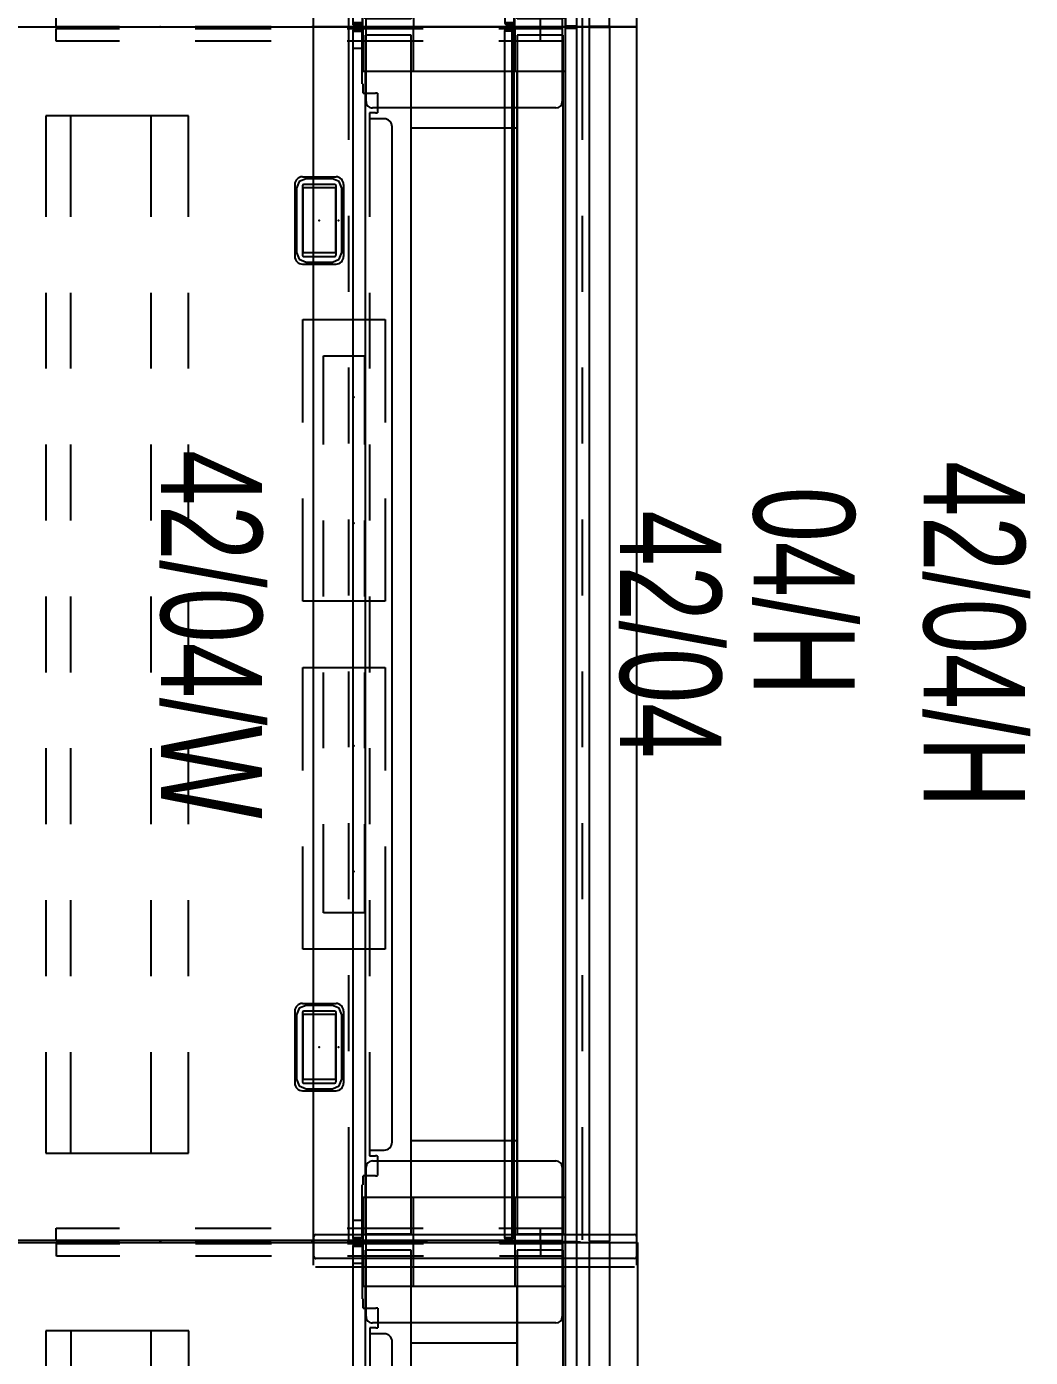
# Model space of a CAD drawing. Header units: inches. Extents: x 0 to 501, y -3 to 400.
# Drawn here: x 334.5 to 374.2, y 287.3 to 339.8 of the extents above; entities that cross this region are included whole.
import ezdxf
from ezdxf.enums import TextEntityAlignment as Align

# ---------------------------------------------------------------- set-up
doc = ezdxf.new("R2010")
doc.units = ezdxf.units.IN
doc.header["$MEASUREMENT"] = 0
for name, color, linetype in [('A-FURN-P-ELEC', 5, 'Continuous'), ('A-FURN-P-ELEC-PROD_NO-T', 5, 'Continuous'), ('A-FURN-P-FRAME', 7, 'Continuous'), ('A-FURN-P-FRAME-HWP-T', 7, 'Continuous'), ('A-FURN-P-FRAME-PROD_NO-T', 7, 'Continuous'), ('A-FURN-P-FRAME-T', 7, 'Continuous'), ('A-FURN-P-PANEL', 3, 'Continuous'), ('A-FURN-P-PANEL-PROD_NO-T', 3, 'Continuous'), ('A-FURN-P-TILE', 3, 'Continuous'), ('A-FURN-P-TILE-ELEC', 3, 'Continuous'), ('A-FURN-P-TILE-HWP-T', 3, 'Continuous'), ('A-FURN-P-TILE-PROD_NO-T', 3, 'Continuous'), ('A-FURN-P-WKSURF', 1, 'Continuous'), ('A-FURN-P-WKSURF-ELEC', 1, 'Continuous'), ('A-FURN-P-WKSURF-PROD_NO-T', 1, 'Continuous'), ('A-FURN-P-WKSURF-SS-T', 1, 'Continuous')]:
    doc.layers.add(name, color=color, linetype=linetype)
doc.styles.get("Standard").update_dxf_attribs({"font": 'arial.ttf'})

# ---------------------------------------------------------------- blocks, each defined once
blk = doc.blocks.new('P_HQ100-3005')
at = {"layer": 'A-FURN-P-FRAME'}
for p, q in [((1.75, 0), (0, 0)), ((0, 0), (0, -2)), ((1.75, -2), (1.75, 0)), ((29.68, -0.09), (0.32, -0.09)), ((0.32, -0.09), (0.32, -1.91)), ((0, -2), (1.75, -2)), ((0.32, -1.91), (29.68, -1.91)), ((1.75, -6.09), (1.75, -1.91)), ((1.75, -1.91), (4, -1.91)), ((28.25, -1.91), (1.76, -1.91)), ((4, -1.91), (4, -6.09)), ((1.75, -6), (0, -6)), ((0, -6), (0, -8)), ((29.68, -6.09), (0.32, -6.09)), ((0.32, -6.09), (0.32, -7.91)), ((1.75, -8), (1.75, -6)), ((4, -6.09), (1.75, -6.09)), ((0, -8), (1.75, -8)), ((0.32, -7.91), (29.68, -7.91))]:
    blk.add_line(p, q, dxfattribs=at)
for p in [(0, 0), (0, -8)]:
    blk.add_point(p, dxfattribs=at)
at = {"layer": 'A-FURN-P-FRAME-HWP-T', "width": 0.7}
blk.add_attdef('CAPTG', text='', height=4, dxfattribs=at).set_placement((30, 2.25), align=Align.CENTER)
at = {"layer": 'A-FURN-P-FRAME-HWP-T', "width": 0.7, "flags": 1}
blk.add_attdef('CAPPN', (0, 0), '', height=0.001, dxfattribs=at)
at = {"layer": 'A-FURN-P-FRAME-HWP-T', "flags": 1}
for tag in ['CAPMG', 'CAPMC', 'CAPQT', 'CAPDH', 'CAPGC']:
    blk.add_attdef(tag, (0, 0), '', height=0.001, dxfattribs=at)
blk = doc.blocks.new('P_HQ100-4204')
at = {"layer": 'A-FURN-P-FRAME'}
for p, q in [((1.75, 0), (0, 0)), ((0, 0), (0, -2)), ((1.75, -2), (1.75, 0)), ((48, 0), (46.25, 0)), ((46.25, 0), (46.25, -2)), ((48, -2), (48, 0)), ((47.68, -0.09), (0.32, -0.09)), ((0.32, -0.09), (0.32, -1.91)), ((47.68, -1.91), (47.68, -0.09)), ((0, -2), (1.75, -2)), ((0.32, -1.91), (47.68, -1.91)), ((1.75, -6.09), (1.75, -1.91)), ((1.75, -1.91), (4, -1.91)), ((46.25, -1.91), (1.76, -1.91)), ((4, -1.91), (4, -6.09)), ((44, -6.09), (44, -1.91)), ((44, -1.91), (46.25, -1.91)), ((46.25, -1.91), (46.25, -6.09)), ((46.25, -2), (48, -2)), ((1.75, -6), (0, -6)), ((0, -6), (0, -8)), ((47.68, -6.09), (0.32, -6.09)), ((0.32, -6.09), (0.32, -7.91)), ((1.75, -8), (1.75, -6)), ((4, -6.09), (1.75, -6.09)), ((46.25, -6.09), (44, -6.09)), ((48, -6), (46.25, -6)), ((46.25, -6), (46.25, -8)), ((47.68, -7.91), (47.68, -6.09)), ((48, -8), (48, -6)), ((0, -8), (1.75, -8)), ((0.32, -7.91), (47.68, -7.91)), ((46.25, -8), (48, -8))]:
    blk.add_line(p, q, dxfattribs=at)
for p in [(0, 0), (48, 0), (0, -8), (48, -8)]:
    blk.add_point(p, dxfattribs=at)
at = {"layer": 'A-FURN-P-FRAME-HWP-T', "width": 0.7}
blk.add_attdef('CAPTG', text='', height=4, dxfattribs=at).set_placement((24, 2.16), align=Align.CENTER)
at = {"layer": 'A-FURN-P-FRAME-HWP-T', "width": 0.7, "flags": 1}
blk.add_attdef('CAPPN', (0, 0), '', height=0.001, dxfattribs=at)
at = {"layer": 'A-FURN-P-FRAME-HWP-T', "flags": 1}
for tag in ['CAPMG', 'CAPMC', 'CAPQT', 'CAPDH', 'CAPGC']:
    blk.add_attdef(tag, (0, 0), '', height=0.001, dxfattribs=at)
blk = doc.blocks.new('P_HQ120-423L')
at = {"layer": 'A-FURN-P-FRAME'}
for p, q in [((33.838, 1.575), (33.838, 1.753)), ((33.869, 1.39), (34.086, 1.607)), ((33.878, 1.792), (34.26, 1.792)), ((34.058, 1.674), (33.949, 1.674)), ((34.338, 1.713), (34.338, 1.331)), ((32.938, 0.958), (33.798, 1.341)), ((33.887, 1.252), (33.504, 0.392)), ((34.153, 1.54), (33.936, 1.323)), ((34.299, 1.292), (34.122, 1.292)), ((34.22, 1.402), (34.22, 1.512)), ((31.259, -0.035), (32.237, 0.693)), ((32.237, 0.693), (32.411, 0.866)), ((32.411, 0.866), (32.546, 0.73)), ((32.546, 0.73), (32.546, 0.898)), ((32.586, 0.938), (32.842, 0.938)), ((1.75, 0), (0, 0)), ((0, 0), (0, -2)), ((1.75, -2), (1.75, 0)), ((30, 0), (28.25, 0)), ((28.25, 0), (28.25, -2)), ((30, -2), (30, 0)), ((33.484, 0.296), (33.484, 0.039)), ((29.68, -0.09), (0.32, -0.09)), ((0.32, -0.09), (0.32, -1.91)), ((29.68, -1.91), (29.68, -0.09)), ((30, -0.035), (31.259, -0.035)), ((33.24, -0.309), (32.476, -1.212)), ((33.413, -0.136), (33.24, -0.309)), ((33.445, 0), (33.277, 0)), ((33.277, 0), (33.413, -0.136)), ((32.476, -1.212), (32.511, -2.302)), ((0, -2), (1.75, -2)), ((0.32, -1.91), (29.68, -1.91)), ((1.75, -1.91), (4, -1.91)), ((28.25, -1.91), (1.76, -1.91)), ((28.25, -2), (30, -2)), ((24.546, -4.171), (24.546, -2.546)), ((24.546, -2.546), (26.546, -2.546)), ((24.546, -2.546), (26.546, -2.546)), ((24.546, -4.296), (24.546, -2.546)), ((26.546, -2.546), (26.546, -4.296)), ((30.546, -2.546), (32.546, -2.546)), ((30.546, -4.296), (30.546, -2.546)), ((32.511, -2.302), (32.511, -2.546)), ((32.546, -2.546), (32.546, -4.296)), ((24.636, -32.226), (24.636, -2.866)), ((24.636, -2.866), (26.456, -2.866)), ((26.456, -2.866), (26.456, -32.226)), ((30.636, -32.226), (30.636, -2.866)), ((30.636, -2.866), (32.456, -2.866)), ((32.456, -2.866), (32.456, -32.226)), ((24.621, -4.297), (24.546, -4.171)), ((26.546, -4.296), (24.546, -4.296)), ((24.621, -14.931), (24.621, -4.297)), ((26.456, -4.296), (30.636, -4.296)), ((32.546, -4.296), (30.546, -4.296)), ((30.636, -4.296), (30.636, -30.786)), ((30.636, -6.546), (26.456, -6.546)), ((30.636, -28.546), (26.456, -28.546)), ((26.456, -28.546), (26.456, -30.796)), ((30.636, -30.796), (30.636, -28.546)), ((24.546, -32.546), (24.546, -30.796)), ((24.546, -30.796), (26.546, -30.796)), ((26.456, -30.796), (30.636, -30.796)), ((26.546, -30.796), (26.546, -32.546)), ((30.546, -32.546), (30.546, -30.796)), ((30.546, -30.796), (32.546, -30.796)), ((32.546, -30.796), (32.546, -32.546)), ((26.546, -32.546), (24.546, -32.546)), ((26.456, -32.226), (24.636, -32.226)), ((32.546, -32.546), (30.546, -32.546)), ((32.456, -32.226), (30.636, -32.226))]:
    blk.add_line(p, q, dxfattribs=at)
for p in [(0, 0), (30, 0), (0, -2), (0, -2), (24.546, -2.546), (32.546, -2.546), (24.546, -32.546), (32.546, -32.546), (32.546, -32.546)]:
    blk.add_point(p, dxfattribs=at)
at = {"layer": 'A-FURN-P-FRAME-T', "width": 0.7}
blk.add_attdef('CAPTG', text='', height=4, dxfattribs=at).set_placement((17.833, 2.25), align=Align.CENTER)
at = {"layer": 'A-FURN-P-FRAME-T', "width": 0.7, "flags": 1}
blk.add_attdef('CAPPN', (0, 0), '', height=0.001, dxfattribs=at)
at = {"layer": 'A-FURN-P-FRAME-T', "flags": 1}
for tag in ['CAPMG', 'CAPMC', 'CAPQT', 'CAPDH', 'CAPGC']:
    blk.add_attdef(tag, (0, 0), '', height=0.001, dxfattribs=at)
blk = doc.blocks.new('P_HQ125-MN')
at = {"layer": 'A-FURN-P-FRAME'}
for p, q in [((-3.203, -7.626), (-3.203, -0.374)), ((-2.953, -0.124), (2.953, -0.124)), ((3.203, -0.374), (3.203, -7.626)), ((2.953, -7.876), (-2.953, -7.876))]:
    blk.add_line(p, q, dxfattribs=at)
for centre, start, end in [((-2.953, -0.374), 90, 180), ((2.953, -0.374), 0, 90), ((-2.953, -7.626), 180, 270), ((2.953, -7.626), 270, 0)]:
    blk.add_arc(centre, 0.25, start, end, dxfattribs=at)
for p in [(0, 0), (0, -8)]:
    blk.add_point(p, dxfattribs=at)
at = {"layer": 'A-FURN-P-FRAME-PROD_NO-T', "flags": 1}
for tag in ['CAPPN', 'CAPMG', 'CAPMC', 'CAPQT', 'CAPDH', 'CAPGC']:
    blk.add_attdef(tag, (0, 0), '', height=0.001, dxfattribs=at)
at = {"layer": 'A-FURN-P-FRAME-PROD_NO-T'}
blk.add_attdef('CAPTG', (2, -4), '', height=2.5, dxfattribs=at)
blk = doc.blocks.new('P_HQ200-3005HC1')
at = {"layer": 'A-FURN-P-TILE'}
for p, q in [((0.024, 1.754), (0.024, 0.944)), ((59.976, 1.754), (0.024, 1.754)), ((0.024, 0.944), (59.976, 0.944))]:
    blk.add_line(p, q, dxfattribs=at)
blk.add_point((0, 0), dxfattribs=at)
at = {"layer": 'A-FURN-P-TILE-HWP-T', "width": 0.7}
blk.add_attdef('CAPTG', text='', height=4, dxfattribs=at).set_placement((30, 14.16), align=Align.CENTER)
at = {"layer": 'A-FURN-P-TILE-HWP-T', "width": 0.7, "flags": 1}
blk.add_attdef('CAPPN', (0, 0), '', height=0.001, dxfattribs=at)
at = {"layer": 'A-FURN-P-TILE-HWP-T', "flags": 1}
for tag in ['CAPMG', 'CAPMC', 'CAPQT', 'CAPDH', 'CAPGC']:
    blk.add_attdef(tag, (0, 0), '', height=0.001, dxfattribs=at)
blk = doc.blocks.new('P_HQ200-4204HC1')
at = {"layer": 'A-FURN-P-TILE'}
for p, q in [((0.024, 1.754), (0.024, 0.944)), ((47.976, 1.754), (0.024, 1.754)), ((47.976, 0.944), (47.976, 1.754)), ((0.024, 0.944), (47.976, 0.944))]:
    blk.add_line(p, q, dxfattribs=at)
for p in [(0, 0), (48, 0)]:
    blk.add_point(p, dxfattribs=at)
at = {"layer": 'A-FURN-P-TILE-HWP-T', "width": 0.7}
blk.add_attdef('CAPTG', text='', height=4, dxfattribs=at).set_placement((24, 14.16), align=Align.CENTER)
at = {"layer": 'A-FURN-P-TILE-HWP-T', "width": 0.7, "flags": 1}
blk.add_attdef('CAPPN', (0, 0), '', height=0.001, dxfattribs=at)
at = {"layer": 'A-FURN-P-TILE-HWP-T', "flags": 1}
for tag in ['CAPMG', 'CAPMC', 'CAPQT', 'CAPDH', 'CAPGC']:
    blk.add_attdef(tag, (0, 0), '', height=0.001, dxfattribs=at)
blk = doc.blocks.new('P_HQ205-04H')
at = {"layer": 'A-FURN-P-TILE'}
for p, q in [((0.024, 0.433), (47.976, 0.433)), ((0.024, 0), (0.024, 0.433)), ((47.976, 0), (0.024, 0)), ((47.976, 0.433), (47.976, 0))]:
    blk.add_line(p, q, dxfattribs=at)
for p in [(0, 0), (48, 0)]:
    blk.add_point(p, dxfattribs=at)
at = {"layer": 'A-FURN-P-TILE-HWP-T', "width": 0.7}
blk.add_attdef('CAPTG', text='', height=4, dxfattribs=at).set_placement((22.274, 7.433), align=Align.CENTER)
at = {"layer": 'A-FURN-P-TILE-HWP-T', "width": 0.7, "flags": 1}
blk.add_attdef('CAPPN', (0, 0), '', height=0.001, dxfattribs=at)
at = {"layer": 'A-FURN-P-TILE-HWP-T', "flags": 1}
for tag in ['CAPMG', 'CAPMC', 'CAPQT', 'CAPDH', 'CAPGC']:
    blk.add_attdef(tag, (0, 0), '', height=0.001, dxfattribs=at)
blk = doc.blocks.new('P_HQ205-05H')
at = {"layer": 'A-FURN-P-TILE'}
for p, q in [((0.024, 0.433), (59.976, 0.433)), ((0.024, 0), (0.024, 0.433)), ((59.976, 0), (0.024, 0))]:
    blk.add_line(p, q, dxfattribs=at)
blk.add_point((0, 0), dxfattribs=at)
at = {"layer": 'A-FURN-P-TILE-HWP-T', "width": 0.7}
blk.add_attdef('CAPTG', text='', height=4, dxfattribs=at).set_placement((28.274, 7.433), align=Align.CENTER)
at = {"layer": 'A-FURN-P-TILE-HWP-T', "width": 0.7, "flags": 1}
blk.add_attdef('CAPPN', (0, 0), '', height=0.001, dxfattribs=at)
at = {"layer": 'A-FURN-P-TILE-HWP-T', "flags": 1}
for tag in ['CAPMG', 'CAPMC', 'CAPQT', 'CAPDH', 'CAPGC']:
    blk.add_attdef(tag, (0, 0), '', height=0.001, dxfattribs=at)
blk = doc.blocks.new('P_HQ210-4203HC1')
at = {"layer": 'A-FURN-P-TILE'}
for p, q in [((0.024, 1.754), (0.024, 0.944)), ((33.823, 1.754), (0.024, 1.754)), ((33.823, 1.379), (33.823, 1.754)), ((32.813, 0.944), (33.823, 1.379)), ((33.919, 1.282), (33.484, 0.273)), ((34.294, 1.282), (33.919, 1.282)), ((34.294, -32.517), (34.294, 1.282)), ((0.024, 0.944), (32.813, 0.944)), ((33.484, 0.273), (33.484, -32.517)), ((33.484, -32.517), (34.294, -32.517))]:
    blk.add_line(p, q, dxfattribs=at)
for p in [(0, 0), (32.541, -32.546)]:
    blk.add_point(p, dxfattribs=at)
at = {"layer": 'A-FURN-P-TILE-HWP-T', "width": 0.7}
blk.add_attdef('CAPTG', text='', height=4, dxfattribs=at).set_placement((16.923, 8.754), align=Align.CENTER)
at = {"layer": 'A-FURN-P-TILE-HWP-T', "width": 0.7, "flags": 1}
blk.add_attdef('CAPPN', (0, 0), '', height=0.001, dxfattribs=at)
at = {"layer": 'A-FURN-P-TILE-HWP-T', "flags": 1}
for tag in ['CAPMG', 'CAPMC', 'CAPQT', 'CAPDH', 'CAPGC']:
    blk.add_attdef(tag, (0, 0), '', height=0.001, dxfattribs=at)
blk = doc.blocks.new('P_HQ215-03H')
at = {"layer": 'A-FURN-P-TILE'}
for p, q in [((0.024, 0.433), (32.524, 0.433)), ((0.024, 0), (0.024, 0.433)), ((32.524, 0), (0.024, 0)), ((32.524, 0.433), (32.524, 0)), ((32.546, -0.023), (32.979, -0.023)), ((32.546, -32.523), (32.546, -0.023)), ((32.979, -0.023), (32.979, -32.523)), ((32.979, -32.523), (32.546, -32.523))]:
    blk.add_line(p, q, dxfattribs=at)
for p in [(0, 0), (32.546, -32.546)]:
    blk.add_point(p, dxfattribs=at)
at = {"layer": 'A-FURN-P-TILE-HWP-T', "width": 0.7}
blk.add_attdef('CAPTG', text='', height=4, dxfattribs=at).set_placement((16.274, 14.754), align=Align.CENTER)
at = {"layer": 'A-FURN-P-TILE-HWP-T', "width": 0.7, "flags": 1}
blk.add_attdef('CAPPN', (0, 0), '', height=0.001, dxfattribs=at)
at = {"layer": 'A-FURN-P-TILE-HWP-T', "flags": 1}
for tag in ['CAPMG', 'CAPMC', 'CAPQT', 'CAPDH', 'CAPGC']:
    blk.add_attdef(tag, (0, 0), '', height=0.001, dxfattribs=at)
blk = doc.blocks.new('P_HQ300-3005WSM')
at = {"layer": 'A-FURN-P-TILE'}
for p, q in [((26.055, 1.16), (3.945, 1.16)), ((2.622, 0.586), (3.39, 0.586)), ((3.63, 0.845), (3.63, 0.271)), ((2.612, 0.015), (2.252, 0.015)), ((2.612, 0.015), (2.612, 0.508)), ((3.4, 0.508), (3.4, 0.271)), ((3.4, 0.271), (7.5, 0.271)), ((0.079, -0.021), (0.079, -0.31)), ((0.115, -0.107), (0.115, -0.31)), ((2.252, -0.021), (0.165, -0.021)), ((0.165, -0.36), (0.165, -0.057)), ((0.165, -0.396), (29.835, -0.396)), ((0.841, -0.398), (0.841, -0.021))]:
    blk.add_line(p, q, dxfattribs=at)
for centre, radius, start, end in [((3.945, 0.845), 0.315, 90, 180), ((2.929, 0.508), 0.317, 165.75, 180), ((2.921, 0.488), 0.48, 2.4263, 11.8237), ((0.165, -0.31), 0.0859, 180, 270), ((0.165, -0.107), 0.0859, 90, 125.5964), ((0.165, -0.107), 0.05, 90, 180), ((0.165, -0.31), 0.05, 180, 270)]:
    blk.add_arc(centre, radius, start, end, dxfattribs=at)
blk.add_point((0, 0), dxfattribs=at)
at = {"layer": 'A-FURN-P-TILE-HWP-T', "width": 0.7, "flags": 1}
blk.add_attdef('CAPPN', (0, 0), '', height=0.001, dxfattribs=at)
at = {"layer": 'A-FURN-P-TILE-HWP-T', "flags": 1}
for tag in ['CAPMG', 'CAPMC', 'CAPQT', 'CAPDH', 'CAPGC']:
    blk.add_attdef(tag, (0, 0), '', height=0.001, dxfattribs=at)
at = {"layer": 'A-FURN-P-TILE-HWP-T', "width": 0.7}
blk.add_attdef('CAPTG', text='', height=4, dxfattribs=at).set_placement((30, -6.604), align=Align.CENTER)
blk = doc.blocks.new('P_HQ300-4204WSM')
at = {"layer": 'A-FURN-P-TILE'}
for p, q in [((47.837, -2.021), (0.166, -2.021)), ((0.166, -2.057), (0.166, -2.36)), ((47.837, -2.057), (47.837, -2.36)), ((0.08, -2.107), (0.08, -2.31)), ((0.116, -2.31), (0.116, -2.107)), ((0.166, -2.396), (47.837, -2.396)), ((47.887, -2.31), (47.887, -2.107)), ((47.923, -2.31), (47.923, -2.107)), ((3.63, -7.155), (3.63, -7.729)), ((44.055, -6.84), (3.945, -6.84)), ((44.37, -7.729), (44.37, -7.155)), ((2.612, -7.985), (2.612, -7.492)), ((2.622, -7.414), (3.39, -7.414)), ((3.4, -7.492), (3.4, -7.729)), ((3.4, -7.729), (7.5, -7.729)), ((10.5, -7.729), (13.5, -7.729)), ((16.5, -7.729), (19.5, -7.729)), ((22.5, -7.729), (25.5, -7.729)), ((28.5, -7.729), (31.5, -7.729)), ((34.5, -7.729), (37.5, -7.729)), ((40.5, -7.729), (44.6, -7.729)), ((44.6, -7.729), (44.6, -7.492)), ((44.61, -7.414), (45.378, -7.414)), ((45.388, -7.492), (45.388, -7.985)), ((0.079, -8.021), (0.079, -8.31)), ((0.115, -8.107), (0.115, -8.31)), ((2.252, -8.021), (0.165, -8.021)), ((0.165, -8.36), (0.165, -8.057)), ((0.165, -8.396), (47.835, -8.396)), ((0.841, -8.398), (0.841, -8.021)), ((2.612, -7.985), (2.252, -7.985)), ((45.748, -7.985), (45.388, -7.985)), ((47.835, -8.021), (45.748, -8.021)), ((47.159, -8.021), (47.159, -8.398)), ((47.835, -8.057), (47.835, -8.36)), ((47.885, -8.31), (47.885, -8.107)), ((47.921, -8.31), (47.921, -8.107))]:
    blk.add_line(p, q, dxfattribs=at)
for centre, radius, start, end in [((0.166, -2.107), 0.0859, 90, 125.5603), ((0.166, -2.107), 0.05, 90, 180), ((47.837, -2.107), 0.0859, 54.4036, 90), ((47.837, -2.107), 0.05, 0, 90), ((0.166, -2.107), 0.0859, 178.1643, 180), ((0.166, -2.31), 0.0859, 180, 270), ((0.166, -2.31), 0.05, 179.9898, 270.0102), ((47.837, -2.31), 0.05, 269.9898, 0.0102), ((47.837, -2.31), 0.0862, 270.1972, 359.8028), ((3.945, -7.155), 0.315, 90, 180), ((44.055, -7.155), 0.315, 0, 90), ((2.929, -7.492), 0.317, 165.75, 180), ((2.921, -7.512), 0.48, 2.4263, 11.8237), ((44.917, -7.492), 0.317, 165.75, 180), ((44.909, -7.512), 0.48, 2.4263, 11.8237), ((0.165, -8.31), 0.0859, 180, 270), ((0.165, -8.107), 0.0859, 90, 125.5964), ((0.165, -8.107), 0.05, 90, 180), ((0.165, -8.31), 0.05, 180, 270), ((47.835, -8.107), 0.0859, 54.4036, 90), ((47.835, -8.107), 0.05, 0, 90), ((47.835, -8.31), 0.05, 270, 0), ((47.835, -8.31), 0.0859, 270, 0)]:
    blk.add_arc(centre, radius, start, end, dxfattribs=at)
for p in [(0, 0), (48, 0), (0, -8), (48, -8)]:
    blk.add_point(p, dxfattribs=at)
at = {"layer": 'A-FURN-P-TILE-ELEC'}
for p in [(14.632, -8.349), (19.604, -8.349), (28.396, -8.349), (33.368, -8.349)]:
    blk.add_point(p, dxfattribs=at)
at = {"layer": 'A-FURN-P-TILE-HWP-T', "width": 0.7, "flags": 1}
blk.add_attdef('CAPPN', (0, 0), '', height=0.001, dxfattribs=at)
at = {"layer": 'A-FURN-P-TILE-HWP-T', "flags": 1}
for tag in ['CAPMG', 'CAPMC', 'CAPQT', 'CAPDH', 'CAPGC']:
    blk.add_attdef(tag, (0, 0), '', height=0.001, dxfattribs=at)
at = {"layer": 'A-FURN-P-TILE-HWP-T', "width": 0.7}
blk.add_attdef('CAPTG', text='', height=4, dxfattribs=at).set_placement((23.999, -15.979), align=Align.CENTER)
blk = doc.blocks.new('P_HQ320-423LM')
at = {"layer": 'A-FURN-P-TILE'}
for p, q in [((20.159, 1.16), (3.753, 1.16)), ((3.39, 0.586), (2.622, 0.586)), ((3.438, 0.845), (3.438, 0.016)), ((20.474, 0.016), (20.474, 0.845)), ((21.644, 0.586), (20.876, 0.586)), ((3.437, 0.015), (2.06, 0.015)), ((2.612, 0.508), (2.612, -0.021)), ((3.4, 0.271), (3.4, 0.508)), ((3.4, 0.271), (7.652, 0.271)), ((13.652, 0.271), (10.652, 0.271)), ((20.866, 0.271), (16.652, 0.271)), ((21.852, 0.015), (20.475, 0.015)), ((20.866, 0.508), (20.866, 0.271)), ((21.654, -0.021), (21.654, 0.508)), ((0.078, -0.021), (0.078, -0.31)), ((0.079, -0.021), (0.079, -0.31)), ((0.114, -0.31), (0.114, -0.107)), ((0.115, -0.107), (0.115, -0.31)), ((30.043, -0.021), (0.164, -0.021)), ((0.164, -0.057), (0.164, -0.36)), ((0.164, -0.396), (30.043, -0.396)), ((2.06, -0.021), (0.165, -0.021)), ((0.165, -0.36), (0.165, -0.057)), ((0.165, -0.396), (24.048, -0.396)), ((0.841, -0.021), (0.841, -0.398)), ((2.612, -0.021), (0.841, -0.021)), ((0.841, -0.398), (24.134, -0.398)), ((24.134, -0.021), (21.654, -0.021)), ((24.048, -0.021), (21.852, -0.021)), ((24.048, -0.057), (24.048, -0.36)), ((24.098, -0.31), (24.098, -0.107)), ((24.134, -0.31), (24.134, -0.021)), ((24.134, -0.398), (24.134, -0.021)), ((24.15, -0.498), (24.15, -30.382)), ((24.186, -0.498), (24.489, -0.498)), ((24.525, -0.412), (24.236, -0.412)), ((24.439, -0.448), (24.236, -0.448)), ((24.525, -2.855), (24.525, -0.498)), ((30.043, -0.057), (30.043, -0.36)), ((30.093, -0.31), (30.093, -0.107)), ((30.129, -0.31), (30.129, -0.021)), ((30.15, -0.502), (30.15, -30.381)), ((30.489, -0.502), (30.186, -0.502)), ((30.525, -0.416), (30.236, -0.416)), ((30.236, -0.452), (30.439, -0.452)), ((30.525, -30.381), (30.525, -0.502)), ((24.148, -1.174), (24.148, -30.467)), ((24.525, -3.051), (24.525, -1.174)), ((25.055, -3.051), (24.525, -3.051)), ((24.561, -4.231), (24.561, -2.855)), ((25.132, -3.828), (25.132, -3.061)), ((24.817, -3.838), (24.817, -7.986)), ((24.817, -3.838), (25.055, -3.838)), ((25.392, -4.233), (24.562, -4.233)), ((25.706, -26.784), (25.706, -4.548)), ((24.817, -19.986), (24.817, -16.986)), ((24.817, -27.146), (24.817, -22.986)), ((24.561, -28.49), (24.561, -27.1)), ((24.562, -27.099), (25.392, -27.099)), ((25.055, -27.146), (24.817, -27.146)), ((25.132, -27.923), (25.132, -27.155)), ((24.525, -27.933), (25.055, -27.933)), ((24.525, -30.467), (24.525, -27.933)), ((24.525, -30.382), (24.525, -28.49)), ((24.148, -30.467), (24.525, -30.467)), ((24.489, -30.382), (24.186, -30.382)), ((24.236, -30.432), (24.439, -30.432)), ((24.236, -30.467), (24.525, -30.467)), ((30.489, -30.381), (30.186, -30.381)), ((30.236, -30.431), (30.439, -30.431)), ((30.236, -30.467), (30.525, -30.467))]:
    blk.add_line(p, q, dxfattribs=at)
for centre, radius, start, end in [((3.753, 0.845), 0.315, 90, 180), ((20.159, 0.845), 0.315, 0, 90), ((3.091, 0.488), 0.48, 168.1763, 177.5737), ((3.083, 0.508), 0.317, 0, 14.25), ((21.345, 0.488), 0.48, 168.1763, 177.5737), ((21.337, 0.508), 0.317, 0, 14.25), ((0.164, -0.31), 0.0859, 180, 270), ((0.165, -0.31), 0.0859, 180, 270), ((0.164, -0.101), 0.0803, 90, 128.5366), ((0.164, -0.107), 0.05, 90, 180), ((0.164, -0.31), 0.05, 180, 270), ((0.165, -0.101), 0.0803, 90, 128.5366), ((0.165, -0.107), 0.05, 90, 180), ((0.165, -0.31), 0.05, 180, 270), ((24.049, -0.097), 0.0766, 50.5037, 90.9597), ((24.048, -0.107), 0.05, 0, 90), ((24.048, -0.31), 0.0859, 270, 0), ((24.048, -0.31), 0.05, 270, 0), ((24.236, -0.498), 0.0859, 90, 180), ((24.236, -0.498), 0.05, 90, 180), ((24.439, -0.498), 0.05, 0, 90), ((24.445, -0.498), 0.0803, 0, 38.5366), ((30.045, -0.098), 0.0766, 50.5037, 90.9597), ((30.043, -0.107), 0.05, 0, 90), ((30.043, -0.31), 0.0859, 270, 360), ((30.043, -0.31), 0.05, 270, 0), ((30.236, -0.502), 0.0859, 90, 180), ((30.236, -0.502), 0.05, 90, 180), ((30.439, -0.502), 0.05, 0, 90), ((30.445, -0.502), 0.0803, 0, 38.5366), ((25.034, -3.53), 0.48, 78.1763, 87.5737), ((25.055, -3.521), 0.317, 270, 284.25), ((25.392, -4.548), 0.315, 0, 90), ((25.392, -26.784), 0.315, 270, 0), ((25.034, -27.625), 0.48, 78.1763, 87.5737), ((25.055, -27.616), 0.317, 270, 284.25), ((24.236, -30.382), 0.0859, 180, 270), ((24.236, -30.382), 0.05, 180, 270), ((24.439, -30.382), 0.05, 270, 0), ((24.449, -30.383), 0.0766, 320.5037, 0.9597), ((30.236, -30.381), 0.0859, 180, 270), ((30.236, -30.381), 0.05, 180, 270), ((30.439, -30.381), 0.05, 270, 0), ((30.449, -30.382), 0.0766, 320.5037, 0.9597)]:
    blk.add_arc(centre, radius, start, end, dxfattribs=at)
for p in [(0, 2), (30, 2), (0, 0), (24.546, -0.546), (32.546, -0.546), (24.546, -30.546), (32.546, -30.546)]:
    blk.add_point(p, dxfattribs=at)
at = {"layer": 'A-FURN-P-TILE-PROD_NO-T', "flags": 1}
for tag in ['CAPPN', 'CAPMG', 'CAPMC', 'CAPQT', 'CAPDH', 'CAPGC']:
    blk.add_attdef(tag, (0, 0), '', height=0.001, dxfattribs=at)
at = {"layer": 'A-FURN-P-TILE-PROD_NO-T'}
blk.add_attdef('CAPTG', (2, -4), '', height=2.5, dxfattribs=at)
blk = doc.blocks.new('P_HQ400-30S0536REBCH')
at = {"layer": 'A-FURN-P-WKSURF'}
for p, q in [((0.025, 2.975), (61.049, 2.975)), ((0.025, -32.532), (0.025, 2.975))]:
    blk.add_line(p, q, dxfattribs=at)
blk.add_point((0, 0), dxfattribs=at)
at = {"layer": 'A-FURN-P-WKSURF-SS-T', "width": 0.7, "flags": 1}
blk.add_attdef('CAPPN', (0, 0), '', height=0.001, dxfattribs=at)
at = {"layer": 'A-FURN-P-WKSURF-SS-T', "flags": 1}
for tag in ['CAPMG', 'CAPMC', 'CAPQT', 'CAPDH', 'CAPGC']:
    blk.add_attdef(tag, (0, 0), '', height=0.001, dxfattribs=at)
at = {"layer": 'A-FURN-P-WKSURF-SS-T', "width": 0.7}
blk.add_attdef('CAPTG', text='', height=2.5, dxfattribs=at).set_placement((30.611, -30.518), align=Align.CENTER)
blk = doc.blocks.new('P_HQ400-42S0430NNBCH')
at = {"layer": 'A-FURN-P-WKSURF'}
for p, q in [((0, -2.006), (47.95, -2.006)), ((0, -32.546), (0, -2.006)), ((47.95, -2.006), (47.95, -32.546)), ((6.11, -8.833), (6, -9.098)), ((6.375, -8.723), (6.11, -8.833)), ((8.915, -8.723), (6.375, -8.723)), ((9.18, -8.833), (8.915, -8.723)), ((9.29, -9.098), (9.18, -8.833)), ((38.769, -8.833), (38.659, -9.098)), ((39.034, -8.723), (38.769, -8.833)), ((41.574, -8.723), (39.034, -8.723)), ((41.839, -8.833), (41.574, -8.723)), ((41.949, -9.098), (41.839, -8.833)), ((6, -9.098), (6, -10.138)), ((9.29, -10.138), (9.29, -9.098)), ((38.659, -9.098), (38.659, -10.138)), ((41.949, -10.138), (41.949, -9.098)), ((6, -10.138), (6.11, -10.403)), ((6.11, -10.403), (6.375, -10.513)), ((6.375, -10.513), (8.915, -10.513)), ((8.915, -10.513), (9.18, -10.403)), ((9.18, -10.403), (9.29, -10.138)), ((38.659, -10.138), (38.769, -10.403)), ((38.769, -10.403), (39.034, -10.513)), ((39.034, -10.513), (41.574, -10.513)), ((41.574, -10.513), (41.839, -10.403)), ((41.839, -10.403), (41.949, -10.138)), ((47.95, -32.546), (0, -32.546))]:
    blk.add_line(p, q, dxfattribs=at)
for p in [(0, 0), (0, 0), (48, 0)]:
    blk.add_point(p, dxfattribs=at)
at = {"layer": 'A-FURN-P-WKSURF-ELEC'}
for p in [(7.645, -9.618), (40.304, -9.618)]:
    blk.add_point(p, dxfattribs=at)
at = {"layer": 'A-FURN-P-WKSURF-SS-T', "width": 0.7, "flags": 1}
blk.add_attdef('CAPPN', (0, 0), '', height=0.001, dxfattribs=at)
at = {"layer": 'A-FURN-P-WKSURF-SS-T', "flags": 1}
for tag in ['CAPMG', 'CAPMC', 'CAPQT', 'CAPDH', 'CAPGC']:
    blk.add_attdef(tag, (0, 0), '', height=0.001, dxfattribs=at)
at = {"layer": 'A-FURN-P-WKSURF-SS-T', "width": 0.7}
blk.add_attdef('CAPTG', text='', height=2.5, dxfattribs=at).set_placement((23.975, -29.5), align=Align.CENTER)
blk = doc.blocks.new('P_HQ405-T1204KRF')
at = {"layer": 'A-FURN-P-WKSURF'}
for p, q in [((0, 2.927), (48.915, 2.927)), ((0, -9.823), (0, 2.927)), ((48.994, 2.848), (48.994, -9.744)), ((4.461, 0.799), (0, 0.799)), ((10.461, 0.799), (7.461, 0.799)), ((16.461, 0.799), (13.461, 0.799)), ((22.461, 0.799), (19.461, 0.799)), ((28.461, 0.799), (25.461, 0.799)), ((34.461, 0.799), (31.461, 0.799)), ((40.461, 0.799), (37.461, 0.799)), ((47.921, 0.799), (43.461, 0.799)), ((48, -2.323), (48, 0.72)), ((48, -8.366), (48, -5.323)), ((0, -8.445), (4.461, -8.445)), ((7.461, -8.445), (10.461, -8.445)), ((13.461, -8.445), (16.461, -8.445)), ((19.461, -8.445), (22.461, -8.445)), ((25.461, -8.445), (28.461, -8.445)), ((31.461, -8.445), (34.461, -8.445)), ((37.461, -8.445), (40.461, -8.445)), ((43.461, -8.445), (47.921, -8.445)), ((48.915, -9.823), (0, -9.823))]:
    blk.add_line(p, q, dxfattribs=at)
for p in [(0, 0), (48, 0), (0, -8), (48, -8)]:
    blk.add_point(p, dxfattribs=at)
at = {"layer": 'A-FURN-P-WKSURF-PROD_NO-T', "flags": 1}
for tag in ['CAPPN', 'CAPMG', 'CAPMC', 'CAPQT', 'CAPDH', 'CAPGC']:
    blk.add_attdef(tag, (0, 0), '', height=0.001, dxfattribs=at)
at = {"layer": 'A-FURN-P-WKSURF-PROD_NO-T'}
blk.add_attdef('CAPTG', (2, -7), '', height=2.5, dxfattribs=at)
blk = doc.blocks.new('P_HQ425-T123LKLF')
at = {"layer": 'A-FURN-P-WKSURF'}
for p, q in [((-34.75, 2.927), (0, 2.927)), ((0, 2.927), (0, -9.823)), ((-35.5, -33.458), (-35.5, 2.177)), ((-33.409, 0.72), (-33.409, -2.644)), ((-30.165, 0.799), (-33.33, 0.799)), ((-24.165, 0.799), (-27.165, 0.799)), ((-18.165, 0.799), (-21.165, 0.799)), ((-12.165, 0.799), (-15.165, 0.799)), ((-6.165, 0.799), (-9.165, 0.799)), ((0, 0.799), (-3.165, 0.799)), ((-33.409, -5.644), (-33.409, -8.644)), ((-29.678, -12.989), (-29.678, -8.524)), ((-29.599, -8.445), (-25.299, -8.445)), ((-22.299, -8.445), (-19.299, -8.445)), ((-16.299, -8.445), (-13.299, -8.445)), ((-10.299, -8.445), (-7.299, -8.445)), ((-4.299, -8.445), (0, -8.445)), ((-28.3, -9.902), (-28.3, -33.458)), ((0, -9.823), (-28.221, -9.823)), ((-33.409, -11.644), (-33.409, -14.644)), ((-29.678, -18.989), (-29.678, -15.989)), ((-33.409, -17.644), (-33.409, -20.644)), ((-29.678, -24.989), (-29.678, -21.989)), ((-33.409, -23.644), (-33.409, -26.644)), ((-29.678, -32.455), (-29.678, -27.989)), ((-33.409, -29.644), (-33.409, -32.455)), ((-33.33, -32.534), (-29.756, -32.534)), ((-28.378, -33.536), (-35.421, -33.536))]:
    blk.add_line(p, q, dxfattribs=at)
for centre, radius, start, end in [((-34.75, 2.177), 0.75, 90, 180), ((-33.33, 0.72), 0.0787, 90, 180), ((-29.599, -8.524), 0.0787, 90, 180), ((-28.221, -9.902), 0.0787, 90, 180), ((-33.33, -32.455), 0.0787, 180, 270), ((-29.756, -32.455), 0.0787, 270, 0), ((-35.421, -33.458), 0.0787, 180, 270), ((-28.378, -33.458), 0.0787, 270, 0)]:
    blk.add_arc(centre, radius, start, end, dxfattribs=at)
blk.add_point((0, 0), dxfattribs=at)
at = {"layer": 'A-FURN-P-WKSURF-PROD_NO-T'}
blk.add_attdef('CAPTG', (-31, -1.073), '', height=2.5, dxfattribs=at)
at = {"layer": 'A-FURN-P-WKSURF-PROD_NO-T', "flags": 1}
for tag in ['CAPPN', 'CAPMG', 'CAPMC', 'CAPQT', 'CAPDH', 'CAPGC']:
    blk.add_attdef(tag, (0, 0), '', height=0.001, dxfattribs=at)
blk = doc.blocks.new('P_FT290-24L')
at = {"layer": 'A-FURN-P-WKSURF'}
for p, q in [((0.0625, 0), (0.5625, 0)), ((0.0625, -2.5), (0.0625, 0)), ((0.5625, 0), (0.5625, -2.5)), ((0.0625, -0.875), (0.5625, -0.875)), ((0.0625, -8.5), (0.0625, -5.5)), ((0.5625, -5.5), (0.5625, -8.5)), ((0.0625, -14.5), (0.0625, -11.5)), ((0.5625, -11.5), (0.5625, -14.5)), ((0.0625, -20), (0.0625, -17.5)), ((0.5625, -17.5), (0.5625, -20)), ((0.5625, -20), (0.0625, -20))]:
    blk.add_line(p, q, dxfattribs=at)
blk.add_point((0, 0), dxfattribs=at)
at = {"layer": 'A-FURN-P-WKSURF-PROD_NO-T', "flags": 1}
for tag in ['CAPPN', 'CAPMG', 'CAPMC', 'CAPQT', 'CAPDH', 'CAPGC']:
    blk.add_attdef(tag, (0, 0), '', height=0.001, dxfattribs=at)
at = {"layer": 'A-FURN-P-WKSURF-PROD_NO-T'}
blk.add_attdef('CAPTG', (-5.875, -23), '', height=2.5, dxfattribs=at)
blk = doc.blocks.new('P_FT290-24R')
at = {"layer": 'A-FURN-P-WKSURF'}
for p, q in [((-0.5625, 0), (-0.0625, 0)), ((-0.5625, -2.5), (-0.5625, 0)), ((-0.0625, 0), (-0.0625, -2.5)), ((-0.5625, -0.875), (-0.0625, -0.875)), ((-0.5625, -8.5), (-0.5625, -5.5)), ((-0.0625, -5.5), (-0.0625, -8.5)), ((-0.5625, -14.5), (-0.5625, -11.5)), ((-0.0625, -11.5), (-0.0625, -14.5)), ((-0.5625, -20), (-0.5625, -17.5)), ((-0.0625, -17.5), (-0.0625, -20)), ((-0.0625, -20), (-0.5625, -20))]:
    blk.add_line(p, q, dxfattribs=at)
blk.add_point((0, 0), dxfattribs=at)
at = {"layer": 'A-FURN-P-WKSURF-PROD_NO-T', "flags": 1}
for tag in ['CAPPN', 'CAPMG', 'CAPMC', 'CAPQT', 'CAPDH', 'CAPGC']:
    blk.add_attdef(tag, (0, 0), '', height=0.001, dxfattribs=at)
at = {"layer": 'A-FURN-P-WKSURF-PROD_NO-T'}
blk.add_attdef('CAPTG', (-5.875, -23), '', height=2.5, dxfattribs=at)
blk = doc.blocks.new('P_HQ505-42RH')
at = {"layer": 'A-FURN-P-PANEL'}
for p, q in [((0.03, -9.766), (0.03, 2.827)), ((0.109, 2.906), (0.896, 2.906)), ((0.975, 2.827), (0.975, -9.766)), ((0.896, -9.844), (0.109, -9.844))]:
    blk.add_line(p, q, dxfattribs=at)
for centre, start, end in [((0.109, 2.827), 90, 180), ((0.896, 2.827), 0, 90), ((0.109, -9.766), 180, 270), ((0.896, -9.766), 270, 0)]:
    blk.add_arc(centre, 0.0787, start, end, dxfattribs=at)
blk.add_point((0, 0), dxfattribs=at)
at = {"layer": 'A-FURN-P-PANEL-PROD_NO-T'}
blk.add_attdef('CAPTG', (3, -1.087), '', height=2.5, dxfattribs=at)
at = {"layer": 'A-FURN-P-PANEL-PROD_NO-T', "flags": 1}
for tag in ['CAPPN', 'CAPMG', 'CAPMC', 'CAPQT', 'CAPDH', 'CAPGC']:
    blk.add_attdef(tag, (0, 0), '', height=0.001, dxfattribs=at)
blk = doc.blocks.new('P_HQ790-04')
at = {"layer": 'A-FURN-P-ELEC'}
for p, q in [((11.5625, -8.375), (11.5625, -5.125)), ((11.5625, -5.125), (15.625, -5.125)), ((18.625, -5.125), (22.6875, -5.125)), ((22.6875, -5.125), (22.6875, -8.375)), ((25.3125, -8.375), (25.3125, -5.125)), ((25.3125, -5.125), (29.375, -5.125)), ((32.375, -5.125), (36.4375, -5.125)), ((36.4375, -5.125), (36.4375, -8.375)), ((13, -7.5625), (13, -5.9375)), ((13, -5.9375), (16.5, -5.9375)), ((19.5, -5.9375), (22.5, -5.9375)), ((25.5, -5.9375), (28.5, -5.9375)), ((31.5, -5.9375), (35, -5.9375)), ((35, -5.9375), (35, -7.5625)), ((16.5, -7.5625), (13, -7.5625)), ((22.5, -7.5625), (19.5, -7.5625)), ((28.5, -7.5625), (25.5, -7.5625)), ((35, -7.5625), (31.5, -7.5625)), ((15.625, -8.375), (11.5625, -8.375)), ((22.6875, -8.375), (18.625, -8.375)), ((29.375, -8.375), (25.3125, -8.375)), ((36.4375, -8.375), (32.375, -8.375))]:
    blk.add_line(p, q, dxfattribs=at)
for p in [(0, 0), (48, 0), (0, -8), (48, -8)]:
    blk.add_point(p, dxfattribs=at)
at = {"layer": 'A-FURN-P-ELEC-PROD_NO-T', "flags": 1}
for tag in ['CAPPN', 'CAPMG', 'CAPMC', 'CAPQT', 'CAPDH', 'CAPGC']:
    blk.add_attdef(tag, (0, 0), '', height=0.001, dxfattribs=at)
at = {"layer": 'A-FURN-P-ELEC-PROD_NO-T'}
blk.add_attdef('CAPTG', (7, -14), '', height=2.5, dxfattribs=at)
blk = doc.blocks.new('P_HQ790-05')
at = {"layer": 'A-FURN-P-ELEC'}
for p in [(0, 0), (0, -8)]:
    blk.add_point(p, dxfattribs=at)
at = {"layer": 'A-FURN-P-ELEC-PROD_NO-T', "flags": 1}
for tag in ['CAPPN', 'CAPMG', 'CAPMC', 'CAPQT', 'CAPDH', 'CAPGC']:
    blk.add_attdef(tag, (0, 0), '', height=0.001, dxfattribs=at)
at = {"layer": 'A-FURN-P-ELEC-PROD_NO-T'}
blk.add_attdef('CAPTG', (7, -14), '', height=2.5, dxfattribs=at)
blk = doc.blocks.new('P_HQ791-04')
at = {"layer": 'A-FURN-P-ELEC'}
for p, q in [((3.51, -6.88), (3.51, -12.529)), ((7.5, -6.88), (3.51, -6.88)), ((13.5, -6.88), (10.5, -6.88)), ((19.5, -6.88), (16.5, -6.88)), ((25.5, -6.88), (22.5, -6.88)), ((31.5, -6.88), (28.5, -6.88)), ((37.5, -6.88), (34.5, -6.88)), ((44.49, -6.88), (40.5, -6.88)), ((44.49, -12.529), (44.49, -6.88)), ((7.5, -8.364), (3.51, -8.364)), ((13.5, -8.364), (10.5, -8.364)), ((19.5, -8.364), (16.5, -8.364)), ((25.5, -8.364), (22.5, -8.364)), ((31.5, -8.364), (28.5, -8.364)), ((37.5, -8.364), (34.5, -8.364)), ((44.49, -8.364), (40.5, -8.364)), ((7.5, -11.533), (3.51, -11.533)), ((13.5, -11.533), (10.5, -11.533)), ((19.5, -11.533), (16.5, -11.533)), ((25.5, -11.533), (22.5, -11.533)), ((31.5, -11.533), (28.5, -11.533)), ((37.5, -11.533), (34.5, -11.533)), ((44.49, -11.533), (40.5, -11.533)), ((3.51, -12.529), (7.5, -12.529)), ((10.5, -12.529), (13.5, -12.529)), ((16.5, -12.529), (19.5, -12.529)), ((22.5, -12.529), (25.5, -12.529)), ((28.5, -12.529), (31.5, -12.529)), ((34.5, -12.529), (37.5, -12.529)), ((40.5, -12.529), (44.49, -12.529))]:
    blk.add_line(p, q, dxfattribs=at)
for p in [(0, 0), (48, 0), (0, -8), (48, -8)]:
    blk.add_point(p, dxfattribs=at)
at = {"layer": 'A-FURN-P-ELEC-PROD_NO-T', "flags": 1}
for tag in ['CAPPN', 'CAPMG', 'CAPMC', 'CAPQT', 'CAPDH', 'CAPGC']:
    blk.add_attdef(tag, (0, 0), '', height=0.001, dxfattribs=at)
at = {"layer": 'A-FURN-P-ELEC-PROD_NO-T'}
blk.add_attdef('CAPTG', (8, -16), '', height=2.5, dxfattribs=at)
blk = doc.blocks.new('P_HQ791-05')
at = {"layer": 'A-FURN-P-ELEC'}
for p, q in [((3.51, -6.88), (3.51, -12.529)), ((7.5, -6.88), (3.51, -6.88)), ((7.5, -8.364), (3.51, -8.364)), ((7.5, -11.533), (3.51, -11.533)), ((3.51, -12.529), (7.5, -12.529))]:
    blk.add_line(p, q, dxfattribs=at)
for p in [(0, 0), (0, -8)]:
    blk.add_point(p, dxfattribs=at)
at = {"layer": 'A-FURN-P-ELEC-PROD_NO-T', "flags": 1}
for tag in ['CAPPN', 'CAPMG', 'CAPMC', 'CAPQT', 'CAPDH', 'CAPGC']:
    blk.add_attdef(tag, (0, 0), '', height=0.001, dxfattribs=at)
at = {"layer": 'A-FURN-P-ELEC-PROD_NO-T'}
blk.add_attdef('CAPTG', (8, -16), '', height=2.5, dxfattribs=at)
blk = doc.blocks.new('P_Y1412-1')
at = {"layer": 'A-FURN-P-ELEC'}
for p, q in [((-1.724, -0.664), (-1.724, 0.664)), ((-1.424, 0.964), (1.424, 0.964)), ((-1.424, 0.604), (-1.424, -0.604)), ((1.364, 0.664), (-1.364, 0.664)), ((1.273, 0.655), (-1.293, 0.655)), ((-1.293, 0.655), (-1.293, -0.65)), ((1.273, -0.65), (1.273, 0.655)), ((1.424, -0.604), (1.424, 0.604)), ((1.724, -0.664), (1.724, 0.664)), ((-1.424, -0.964), (1.424, -0.964)), ((-1.364, -0.664), (1.364, -0.664)), ((-1.293, -0.65), (1.273, -0.65))]:
    blk.add_line(p, q, dxfattribs=at)
for centre, radius, start, end in [((-1.424, 0.664), 0.3, 90, 180), ((-1.364, 0.604), 0.06, 90, 180), ((1.364, 0.604), 0.06, 0, 90), ((1.424, 0.664), 0.3, 0, 90), ((-1.424, -0.664), 0.3, 180, 270), ((-1.364, -0.604), 0.06, 180, 270), ((1.364, -0.604), 0.06, 270, 0), ((1.424, -0.664), 0.3, 270, 0)]:
    blk.add_arc(centre, radius, start, end, dxfattribs=at)
for p in [(0, 0.764), (0, 0)]:
    blk.add_point(p, dxfattribs=at)
at = {"layer": 'A-FURN-P-ELEC-PROD_NO-T', "flags": 1}
for tag in ['CAPPN', 'CAPMG', 'CAPMC', 'CAPQT', 'CAPDH', 'CAPGC']:
    blk.add_attdef(tag, (0, 0), '', height=0.001, dxfattribs=at)
at = {"layer": 'A-FURN-P-ELEC-PROD_NO-T'}
blk.add_attdef('CAPTG', (-6.5, -6.5), '', height=2.5, dxfattribs=at)

msp = doc.modelspace()

# ---------------------------------------------------------------- block references
for name, values in [('P_HQ215-03H', {'CAPTG': '03/H'}), ('P_HQ210-4203HC1', {'CAPTG': '42/07/K'}), ('P_HQ120-423L', {'CAPTG': '42/3L'})]:
    msp.add_blockref(name, (323.254, 372.376)).add_auto_attribs(values)
for name, p, rotation in [('P_HQ425-T123LKLF', (355.676, 339.83), 270), ('P_HQ125-MN', (355.8, 339.83), 270), ('P_FT290-24R', (355.676, 339.768), 270), ('P_HQ791-04', (347.794, 339.83), 270), ('P_FT290-24L', (355.676, 339.83), 270), ('P_HQ790-04', (353.8, 339.83), 270), ('P_HQ405-T1204KRF', (355.676, 339.83), 270), ('P_Y1412-1', (346.072, 332.185), 270), ('P_Y1412-1', (346.072, 299.526), 270), ('P_HQ125-MN', (355.8, 291.83), 270), ('P_FT290-24R', (355.676, 291.805), 270), ('P_HQ400-30S0536REBCH', (355.676, 291.83), 270), ('P_HQ791-05', (347.8, 291.83), 270), ('P_FT290-24L', (355.69, 291.83), 270), ('P_HQ300-3005WSM', (347.8, 291.83), 270), ('P_HQ790-05', (353.8, 291.83), 270), ('P_HQ505-42RH', (355.71, 292.15), 270), ('P_HQ100-3005', (355.8, 291.83), 270), ('P_HQ200-3005HC1', (355.8, 291.83), 270), ('P_HQ205-05H', (355.8, 291.83), 270.0052451307534)]:
    msp.add_blockref(name, p, dxfattribs=dict(rotation=rotation))
msp.add_blockref('P_HQ320-423LM', (323.254, 370.376))
at = {"rotation": 270}
for name, p, values in [('P_HQ400-42S0430NNBCH', (355.69, 339.83), {'CAPTG': '04/30/BC'}), ('P_HQ300-4204WSM', (355.794, 339.83), {'CAPTG': '42/04/W'}), ('P_HQ100-4204', (355.8, 339.83), {'CAPTG': '42/04'}), ('P_HQ200-4204HC1', (355.8, 339.83), {'CAPTG': '42/04/H'}), ('P_HQ205-04H', (355.8, 339.806), {'CAPTG': '04/H'})]:
    msp.add_blockref(name, p, dxfattribs=at).add_auto_attribs(values)

doc.saveas('drawing.dxf')
